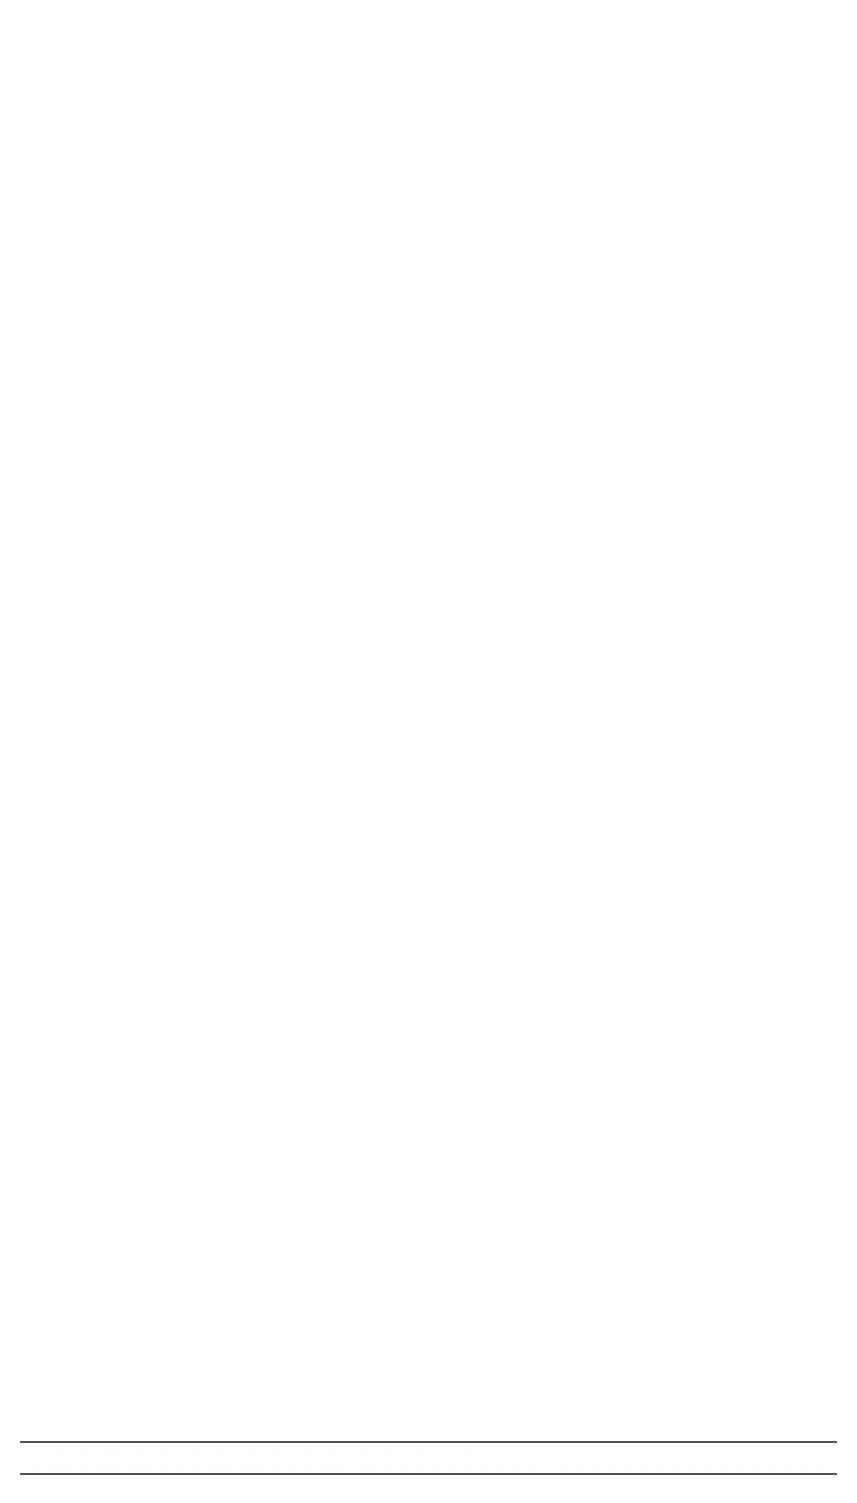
# Model space of a CAD drawing. Header units: metres. Extents: x 17 to 1264, y 17 to 859.
# Drawn here: x 206.3 to 242.3, y 151.2 to 216.2 of the extents above; entities that cross this region are included whole.
import ezdxf

# ---------------------------------------------------------------- set-up
doc = ezdxf.new("R2010")
doc.units = ezdxf.units.M
doc.layers.add('LINES', color=7, linetype='Continuous')
doc.layers.add('RECTS', color=7, linetype='Continuous')

msp = doc.modelspace()

# ---------------------------------------------------------------- linework, layer by layer
at = {"layer": 'LINES'}
for p, q in [((206.63, 152.21), (206.63, 152.21)), ((207.21, 152.21), (207.21, 152.21)), ((207.64, 152.21), (207.64, 152.21)), ((208.07, 152.21), (208.07, 152.21)), ((208.51, 152.21), (208.51, 152.21)), ((208.94, 152.21), (208.94, 152.21)), ((209.37, 152.21), (209.37, 152.21)), ((209.8, 152.21), (209.8, 152.21)), ((210.38, 152.21), (210.38, 152.21)), ((210.81, 152.21), (210.81, 152.21)), ((211.24, 152.21), (211.24, 152.21)), ((211.67, 152.21), (211.67, 152.21)), ((212.11, 152.21), (212.11, 152.21)), ((212.54, 152.21), (212.54, 152.21)), ((213.11, 152.21), (213.11, 152.21)), ((213.55, 152.21), (213.55, 152.21)), ((213.98, 152.21), (213.98, 152.21)), ((214.41, 152.21), (214.41, 152.21)), ((214.84, 152.21), (214.84, 152.21)), ((215.27, 152.21), (215.27, 152.21)), ((215.85, 152.21), (215.85, 152.21)), ((216.28, 152.21), (216.28, 152.21)), ((216.71, 152.21), (216.71, 152.21)), ((217.15, 152.21), (217.15, 152.21)), ((217.58, 152.21), (217.58, 152.21)), ((218.01, 152.21), (218.01, 152.21)), ((218.59, 152.21), (218.59, 152.21)), ((219.02, 152.21), (219.02, 152.21)), ((219.45, 152.21), (219.45, 152.21)), ((219.88, 152.21), (219.88, 152.21)), ((220.31, 152.21), (220.31, 152.21)), ((220.75, 152.21), (220.75, 152.21)), ((221.32, 152.21), (221.32, 152.21)), ((221.75, 152.21), (221.75, 152.21)), ((222.19, 152.21), (222.19, 152.21)), ((222.62, 152.21), (222.62, 152.21)), ((223.05, 152.21), (223.05, 152.21)), ((223.48, 152.21), (223.48, 152.21)), ((224.06, 152.21), (224.06, 152.21)), ((224.49, 152.21), (224.49, 152.21)), ((224.92, 152.21), (224.92, 152.21)), ((225.35, 152.21), (225.35, 152.21)), ((225.79, 152.21), (225.79, 152.21)), ((226.22, 152.21), (226.22, 152.21)), ((226.79, 152.21), (226.79, 152.21)), ((227.23, 152.21), (227.23, 152.21)), ((227.66, 152.21), (227.66, 152.21)), ((228.09, 152.21), (228.09, 152.21)), ((228.52, 152.21), (228.52, 152.21)), ((228.95, 152.21), (228.95, 152.21)), ((229.39, 152.21), (229.39, 152.21)), ((229.96, 152.21), (229.96, 152.21)), ((230.39, 152.21), (230.39, 152.21)), ((230.83, 152.21), (230.83, 152.21)), ((231.26, 152.21), (231.26, 152.21)), ((231.69, 152.21), (231.69, 152.21)), ((232.12, 152.21), (232.12, 152.21)), ((232.7, 152.21), (232.7, 152.21)), ((233.13, 152.21), (233.13, 152.21)), ((233.56, 152.21), (233.56, 152.21)), ((233.99, 152.21), (233.99, 152.21)), ((234.43, 152.21), (234.43, 152.21)), ((234.86, 152.21), (234.86, 152.21)), ((235.43, 152.21), (235.43, 152.21)), ((235.87, 152.21), (235.87, 152.21)), ((236.3, 152.21), (236.3, 152.21)), ((236.73, 152.21), (236.73, 152.21)), ((237.16, 152.21), (237.16, 152.21)), ((237.59, 152.21), (237.59, 152.21)), ((238.17, 152.21), (238.17, 152.21)), ((238.6, 152.21), (238.6, 152.21)), ((239.03, 152.21), (239.03, 152.21)), ((239.47, 152.21), (239.47, 152.21)), ((239.9, 152.21), (239.9, 152.21)), ((240.33, 152.21), (240.33, 152.21)), ((240.91, 152.21), (240.91, 152.21)), ((241.34, 152.21), (241.34, 152.21)), ((241.77, 152.21), (241.77, 152.21)), ((242.2, 152.21), (242.2, 152.21)), ((206.49, 151.78), (206.49, 151.78)), ((206.92, 151.78), (206.92, 151.78)), ((207.35, 151.78), (207.35, 151.78)), ((207.79, 151.78), (207.79, 151.78)), ((208.22, 151.78), (208.22, 151.78)), ((208.79, 151.78), (208.79, 151.78)), ((209.23, 151.78), (209.23, 151.78)), ((209.66, 151.78), (209.66, 151.78)), ((210.09, 151.78), (210.09, 151.78)), ((210.52, 151.78), (210.52, 151.78)), ((210.95, 151.78), (210.95, 151.78)), ((211.53, 151.78), (211.53, 151.78)), ((211.96, 151.78), (211.96, 151.78)), ((212.39, 151.78), (212.39, 151.78)), ((212.83, 151.78), (212.83, 151.78)), ((213.26, 151.78), (213.26, 151.78)), ((213.69, 151.78), (213.69, 151.78)), ((214.27, 151.78), (214.27, 151.78)), ((214.7, 151.78), (214.7, 151.78)), ((215.13, 151.78), (215.13, 151.78)), ((215.56, 151.78), (215.56, 151.78)), ((215.99, 151.78), (215.99, 151.78)), ((216.43, 151.78), (216.43, 151.78)), ((217, 151.78), (217, 151.78)), ((217.43, 151.78), (217.43, 151.78)), ((217.87, 151.78), (217.87, 151.78)), ((218.3, 151.78), (218.3, 151.78)), ((218.73, 151.78), (218.73, 151.78)), ((219.16, 151.78), (219.16, 151.78)), ((219.59, 151.78), (219.59, 151.78)), ((220.17, 151.78), (220.17, 151.78)), ((220.6, 151.78), (220.6, 151.78)), ((221.03, 151.78), (221.03, 151.78)), ((221.47, 151.78), (221.47, 151.78)), ((221.9, 151.78), (221.9, 151.78)), ((222.33, 151.78), (222.33, 151.78)), ((222.91, 151.78), (222.91, 151.78)), ((223.34, 151.78), (223.34, 151.78)), ((223.77, 151.78), (223.77, 151.78)), ((224.2, 151.78), (224.2, 151.78)), ((224.63, 151.78), (224.63, 151.78)), ((225.07, 151.78), (225.07, 151.78)), ((225.64, 151.78), (225.64, 151.78)), ((226.07, 151.78), (226.07, 151.78)), ((226.51, 151.78), (226.51, 151.78)), ((226.94, 151.78), (226.94, 151.78)), ((227.37, 151.78), (227.37, 151.78)), ((227.8, 151.78), (227.8, 151.78)), ((228.38, 151.78), (228.38, 151.78)), ((228.81, 151.78), (228.81, 151.78)), ((229.24, 151.78), (229.24, 151.78)), ((229.67, 151.78), (229.67, 151.78)), ((230.11, 151.78), (230.11, 151.78)), ((230.54, 151.78), (230.54, 151.78)), ((231.11, 151.78), (231.11, 151.78)), ((231.55, 151.78), (231.55, 151.78)), ((231.98, 151.78), (231.98, 151.78)), ((232.41, 151.78), (232.41, 151.78)), ((232.84, 151.78), (232.84, 151.78)), ((233.27, 151.78), (233.27, 151.78)), ((233.85, 151.78), (233.85, 151.78)), ((234.28, 151.78), (234.28, 151.78)), ((234.71, 151.78), (234.71, 151.78)), ((235.15, 151.78), (235.15, 151.78)), ((235.58, 151.78), (235.58, 151.78)), ((236.01, 151.78), (236.01, 151.78)), ((236.59, 151.78), (236.59, 151.78)), ((237.02, 151.78), (237.02, 151.78)), ((237.45, 151.78), (237.45, 151.78)), ((237.88, 151.78), (237.88, 151.78)), ((238.31, 151.78), (238.31, 151.78)), ((238.75, 151.78), (238.75, 151.78)), ((239.18, 151.78), (239.18, 151.78)), ((239.75, 151.78), (239.75, 151.78)), ((240.19, 151.78), (240.19, 151.78)), ((240.62, 151.78), (240.62, 151.78)), ((241.05, 151.78), (241.05, 151.78)), ((241.48, 151.78), (241.48, 151.78)), ((241.91, 151.78), (241.91, 151.78)), ((206.63, 151.34), (206.63, 151.34)), ((207.21, 151.34), (207.21, 151.34)), ((207.64, 151.34), (207.64, 151.34)), ((208.07, 151.34), (208.07, 151.34)), ((208.51, 151.34), (208.51, 151.34)), ((208.94, 151.34), (208.94, 151.34)), ((209.37, 151.34), (209.37, 151.34)), ((209.8, 151.34), (209.8, 151.34)), ((210.38, 151.34), (210.38, 151.34)), ((210.81, 151.34), (210.81, 151.34)), ((211.24, 151.34), (211.24, 151.34)), ((211.67, 151.34), (211.67, 151.34)), ((212.11, 151.34), (212.11, 151.34)), ((212.54, 151.34), (212.54, 151.34)), ((213.11, 151.34), (213.11, 151.34)), ((213.55, 151.34), (213.55, 151.34)), ((213.98, 151.34), (213.98, 151.34)), ((214.41, 151.34), (214.41, 151.34)), ((214.84, 151.34), (214.84, 151.34)), ((215.27, 151.34), (215.27, 151.34)), ((215.85, 151.34), (215.85, 151.34)), ((216.28, 151.34), (216.28, 151.34)), ((216.71, 151.34), (216.71, 151.34)), ((217.15, 151.34), (217.15, 151.34)), ((217.58, 151.34), (217.58, 151.34)), ((218.01, 151.34), (218.01, 151.34)), ((218.59, 151.34), (218.59, 151.34)), ((219.02, 151.34), (219.02, 151.34)), ((219.45, 151.34), (219.45, 151.34)), ((219.88, 151.34), (219.88, 151.34)), ((220.31, 151.34), (220.31, 151.34)), ((220.75, 151.34), (220.75, 151.34)), ((221.32, 151.34), (221.32, 151.34)), ((221.75, 151.34), (221.75, 151.34)), ((222.19, 151.34), (222.19, 151.34)), ((222.62, 151.34), (222.62, 151.34)), ((223.05, 151.34), (223.05, 151.34)), ((223.48, 151.34), (223.48, 151.34)), ((224.06, 151.34), (224.06, 151.34)), ((224.49, 151.34), (224.49, 151.34)), ((224.92, 151.34), (224.92, 151.34)), ((225.35, 151.34), (225.35, 151.34)), ((225.79, 151.34), (225.79, 151.34)), ((226.22, 151.34), (226.22, 151.34)), ((226.79, 151.34), (226.79, 151.34)), ((227.23, 151.34), (227.23, 151.34)), ((227.66, 151.34), (227.66, 151.34)), ((228.09, 151.34), (228.09, 151.34)), ((228.52, 151.34), (228.52, 151.34)), ((228.95, 151.34), (228.95, 151.34)), ((229.39, 151.34), (229.39, 151.34)), ((229.96, 151.34), (229.96, 151.34)), ((230.39, 151.34), (230.39, 151.34)), ((230.83, 151.34), (230.83, 151.34)), ((231.26, 151.34), (231.26, 151.34)), ((231.69, 151.34), (231.69, 151.34)), ((232.12, 151.34), (232.12, 151.34)), ((232.7, 151.34), (232.7, 151.34)), ((233.13, 151.34), (233.13, 151.34)), ((233.56, 151.34), (233.56, 151.34)), ((233.99, 151.34), (233.99, 151.34)), ((234.43, 151.34), (234.43, 151.34)), ((234.86, 151.34), (234.86, 151.34)), ((235.43, 151.34), (235.43, 151.34)), ((235.87, 151.34), (235.87, 151.34)), ((236.3, 151.34), (236.3, 151.34)), ((236.73, 151.34), (236.73, 151.34)), ((237.16, 151.34), (237.16, 151.34)), ((237.59, 151.34), (237.59, 151.34)), ((238.17, 151.34), (238.17, 151.34)), ((238.6, 151.34), (238.6, 151.34)), ((239.03, 151.34), (239.03, 151.34)), ((239.47, 151.34), (239.47, 151.34)), ((239.9, 151.34), (239.9, 151.34)), ((240.33, 151.34), (240.33, 151.34)), ((240.91, 151.34), (240.91, 151.34)), ((241.34, 151.34), (241.34, 151.34)), ((241.77, 151.34), (241.77, 151.34)), ((242.2, 151.34), (242.2, 151.34))]:
    msp.add_line(p, q, dxfattribs=at)
at = {"layer": 'RECTS'}
for points in [[(177.69, 756.72), (335.37, 756.72), (335.37, 151.2), (177.69, 151.2)], [(179.13, 755.14), (333.93, 755.14), (333.93, 152.64), (179.13, 152.64)]]:
    msp.add_lwpolyline(points, dxfattribs=at)

doc.saveas('drawing.dxf')
